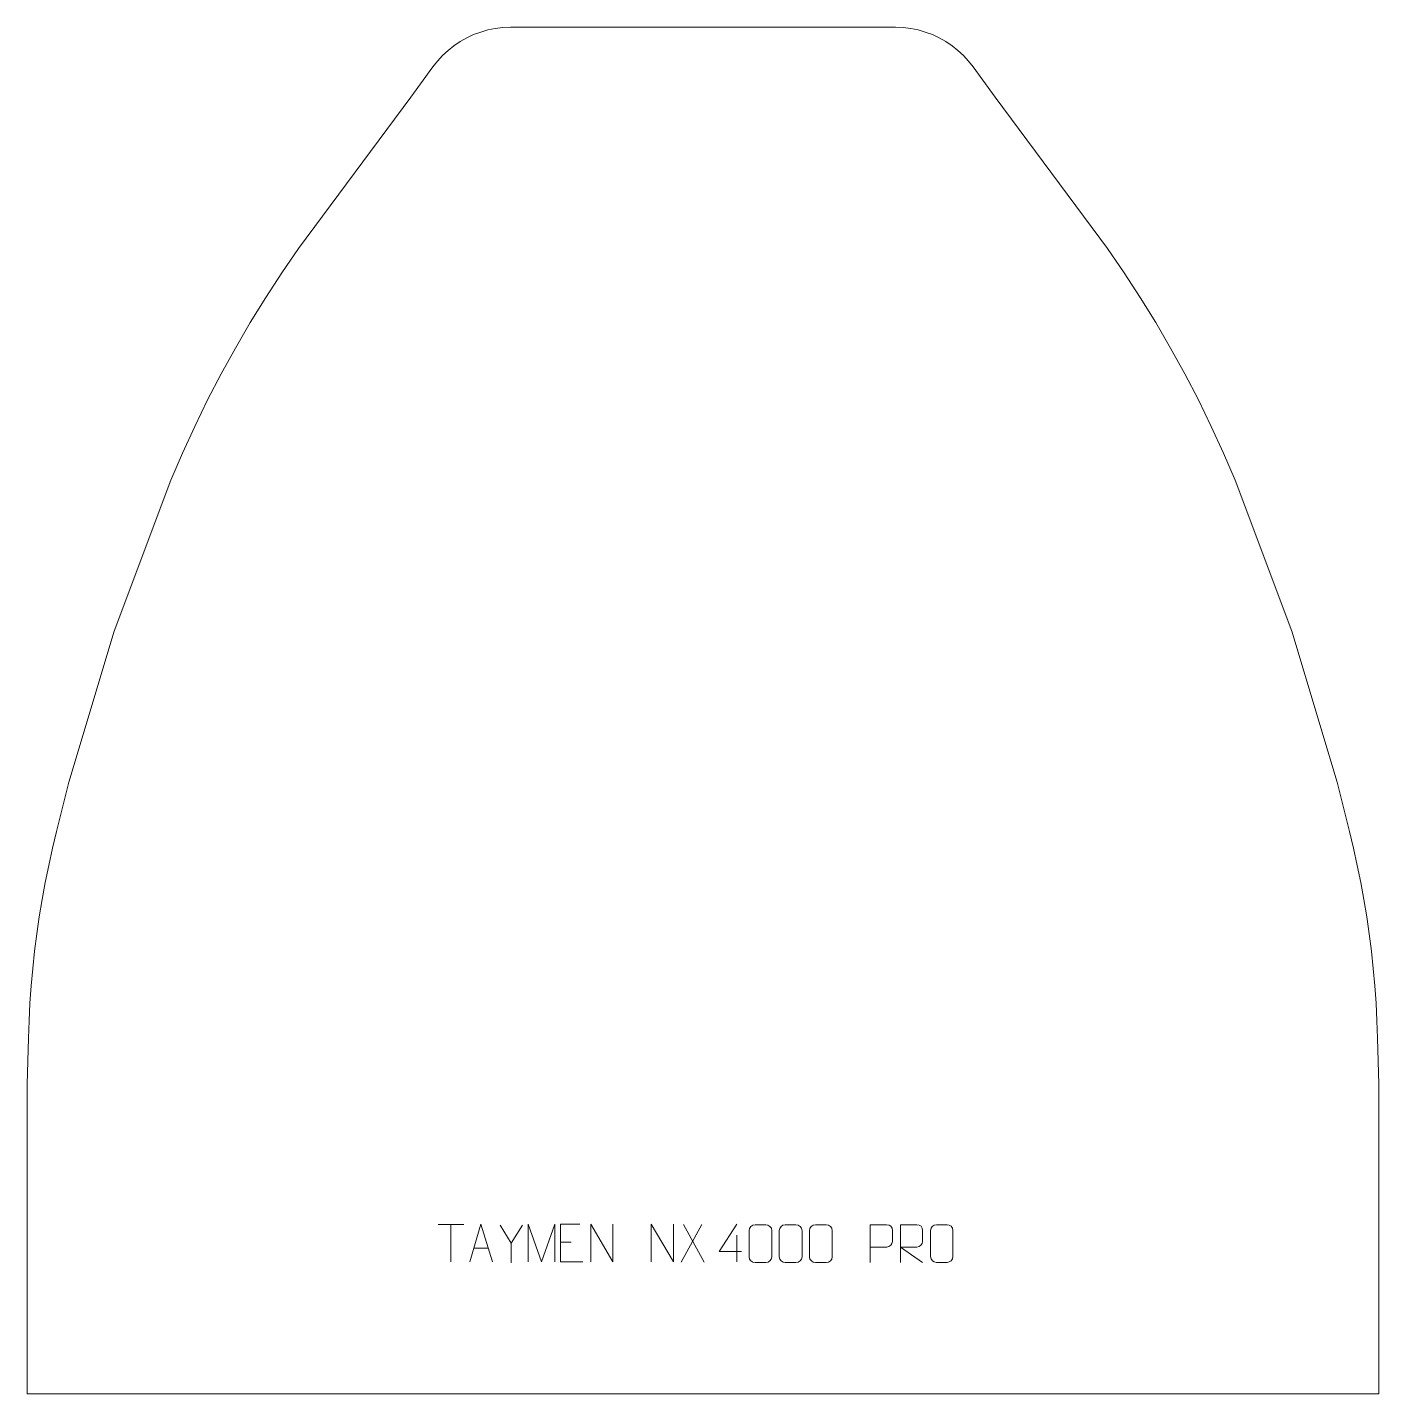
# Model space of a CAD drawing. Header units: millimetres. Extents: x -452 to 443, y 669 to 1574.
import ezdxf

# ---------------------------------------------------------------- set-up
doc = ezdxf.new("R2010")
doc.units = ezdxf.units.MM
doc.header["$MEASUREMENT"] = 0
doc.layers.add('layer 1', color=7, linetype='Continuous')

msp = doc.modelspace()

# ---------------------------------------------------------------- linework, layer by layer
at = {"layer": 'layer 1', "color": 242, "lineweight": 9}
msp.add_open_spline([(-132.0228, 1574.256), (-132.0228, 1574.256), (123.1695, 1574.256), (123.1695, 1574.256), (123.1695, 1574.256), (123.1695, 1574.256), (128.1588, 1574.0588), (128.1588, 1574.0588), (128.1588, 1574.0588), (128.1588, 1574.0588), (133.1157, 1573.4724), (133.1157, 1573.4724), (133.1157, 1573.4724), (133.1157, 1573.4724), (138.0121, 1572.4975), (138.0121, 1572.4975), (138.0121, 1572.4975), (138.0121, 1572.4975), (142.8179, 1571.1401), (142.8179, 1571.1401), (142.8179, 1571.1401), (142.8179, 1571.1401), (147.5, 1569.4102), (147.5, 1569.4102), (147.5, 1569.4102), (147.5, 1569.4102), (152.0334, 1567.3182), (152.0334, 1567.3182), (152.0334, 1567.3182), (152.0334, 1567.3182), (156.3888, 1564.8759), (156.3888, 1564.8759), (156.3888, 1564.8759), (156.3888, 1564.8759), (160.5383, 1562.1), (160.5383, 1562.1), (160.5383, 1562.1), (160.5383, 1562.1), (164.4563, 1559.0068), (164.4563, 1559.0068), (164.4563, 1559.0068), (164.4563, 1559.0068), (168.12, 1555.6146), (168.12, 1555.6146), (168.12, 1555.6146), (168.12, 1555.6146), (171.5064, 1551.9454), (171.5064, 1551.9454), (171.5064, 1551.9454), (171.5064, 1551.9454), (174.5927, 1548.0216), (174.5927, 1548.0216), (174.5927, 1548.0216), (174.5927, 1548.0216), (189.143, 1527.953), (189.143, 1527.953), (189.143, 1527.953), (189.143, 1527.953), (263.5044, 1427.6984), (263.5044, 1427.6984), (263.5044, 1427.6984), (263.5044, 1427.6984), (274.5436, 1411.6164), (274.5436, 1411.6164), (274.5436, 1411.6164), (274.5436, 1411.6164), (285.1863, 1395.2696), (285.1863, 1395.2696), (285.1863, 1395.2696), (285.1863, 1395.2696), (295.4257, 1378.6673), (295.4257, 1378.6673), (295.4257, 1378.6673), (295.4257, 1378.6673), (305.2562, 1361.8202), (305.2562, 1361.8202), (305.2562, 1361.8202), (305.2562, 1361.8202), (314.672, 1344.7369), (314.672, 1344.7369), (314.672, 1344.7369), (314.672, 1344.7369), (323.666, 1327.4277), (323.666, 1327.4277), (323.666, 1327.4277), (323.666, 1327.4277), (332.2352, 1309.9044), (332.2352, 1309.9044), (332.2352, 1309.9044), (332.2352, 1309.9044), (340.3725, 1292.1775), (340.3725, 1292.1775), (340.3725, 1292.1775), (340.3725, 1292.1775), (348.0731, 1274.2555), (348.0731, 1274.2555), (348.0731, 1274.2555), (348.0731, 1274.2555), (385.5724, 1174.2552), (385.5724, 1174.2552), (385.5724, 1174.2552), (385.5724, 1174.2552), (415.5725, 1074.2562), (415.5725, 1074.2562), (415.5725, 1074.2562), (415.5725, 1074.2562), (423.7166, 1041.6819), (423.7166, 1041.6819), (423.7166, 1041.6819), (423.7166, 1041.6819), (426.411, 1030.4654), (426.411, 1030.4654), (426.411, 1030.4654), (426.411, 1030.4654), (428.9004, 1019.1996), (428.9004, 1019.1996), (428.9004, 1019.1996), (428.9004, 1019.1996), (431.1837, 1007.8911), (431.1837, 1007.8911), (431.1837, 1007.8911), (431.1837, 1007.8911), (433.2584, 996.5428), (433.2584, 996.5428), (433.2584, 996.5428), (433.2584, 996.5428), (435.1247, 985.1578), (435.1247, 985.1578), (435.1247, 985.1578), (435.1247, 985.1578), (436.7812, 973.7406), (436.7812, 973.7406), (436.7812, 973.7406), (436.7812, 973.7406), (438.2292, 962.2958), (438.2292, 962.2958), (438.2292, 962.2958), (438.2292, 962.2958), (439.4674, 950.826), (439.4674, 950.826), (439.4674, 950.826), (439.4674, 950.826), (440.4939, 939.3344), (440.4939, 939.3344), (440.4939, 939.3344), (440.4939, 939.3344), (441.311, 927.827), (441.311, 927.827), (441.311, 927.827), (441.311, 927.827), (441.9157, 916.3065), (441.9157, 916.3065), (441.9157, 916.3065), (441.9157, 916.3065), (442.3099, 904.776), (442.3099, 904.776), (442.3099, 904.776), (442.3099, 904.776), (443.0727, 874.256), (443.0727, 874.256), (443.0727, 874.256), (443.0727, 874.256), (443.0727, 669.2561), (443.0727, 669.2561), (443.0727, 669.2561), (443.0727, 669.2561), (-451.9272, 669.2561), (-451.9272, 669.2561), (-451.9272, 669.2561), (-451.9272, 669.2561), (-451.9272, 874.256), (-451.9272, 874.256), (-451.9272, 874.256), (-451.9272, 874.256), (-451.1631, 904.776), (-451.1631, 904.776), (-451.1631, 904.776), (-451.1631, 904.776), (-450.7702, 916.3065), (-450.7702, 916.3065), (-450.7702, 916.3065), (-450.7702, 916.3065), (-450.1642, 927.827), (-450.1642, 927.827), (-450.1642, 927.827), (-450.1642, 927.827), (-449.3485, 939.3344), (-449.3485, 939.3344), (-449.3485, 939.3344), (-449.3485, 939.3344), (-448.3207, 950.826), (-448.3207, 950.826), (-448.3207, 950.826), (-448.3207, 950.826), (-447.0834, 962.2958), (-447.0834, 962.2958), (-447.0834, 962.2958), (-447.0834, 962.2958), (-445.6354, 973.7406), (-445.6354, 973.7406), (-445.6354, 973.7406), (-445.6354, 973.7406), (-443.9779, 985.1578), (-443.9779, 985.1578), (-443.9779, 985.1578), (-443.9779, 985.1578), (-442.1117, 996.5428), (-442.1117, 996.5428), (-442.1117, 996.5428), (-442.1117, 996.5428), (-440.0369, 1007.8911), (-440.0369, 1007.8911), (-440.0369, 1007.8911), (-440.0369, 1007.8911), (-437.7549, 1019.1996), (-437.7549, 1019.1996), (-437.7549, 1019.1996), (-437.7549, 1019.1996), (-435.2655, 1030.4654), (-435.2655, 1030.4654), (-435.2655, 1030.4654), (-435.2655, 1030.4654), (-432.5698, 1041.6819), (-432.5698, 1041.6819), (-432.5698, 1041.6819), (-432.5698, 1041.6819), (-424.427, 1074.2562), (-424.427, 1074.2562), (-424.427, 1074.2562), (-424.427, 1074.2562), (-394.4269, 1174.2552), (-394.4269, 1174.2552), (-394.4269, 1174.2552), (-394.4269, 1174.2552), (-356.9263, 1274.2555), (-356.9263, 1274.2555), (-356.9263, 1274.2555), (-356.9263, 1274.2555), (-349.2258, 1292.1775), (-349.2258, 1292.1775), (-349.2258, 1292.1775), (-349.2258, 1292.1775), (-341.0884, 1309.9044), (-341.0884, 1309.9044), (-341.0884, 1309.9044), (-341.0884, 1309.9044), (-332.5205, 1327.4277), (-332.5205, 1327.4277), (-332.5205, 1327.4277), (-332.5205, 1327.4277), (-323.5249, 1344.7369), (-323.5249, 1344.7369), (-323.5249, 1344.7369), (-323.5249, 1344.7369), (-314.1104, 1361.8202), (-314.1104, 1361.8202), (-314.1104, 1361.8202), (-314.1104, 1361.8202), (-304.2799, 1378.6673), (-304.2799, 1378.6673), (-304.2799, 1378.6673), (-304.2799, 1378.6673), (-294.0405, 1395.2696), (-294.0405, 1395.2696), (-294.0405, 1395.2696), (-294.0405, 1395.2696), (-283.3978, 1411.6164), (-283.3978, 1411.6164), (-283.3978, 1411.6164), (-283.3978, 1411.6164), (-272.3576, 1427.6984), (-272.3576, 1427.6984), (-272.3576, 1427.6984), (-272.3576, 1427.6984), (-197.9972, 1527.953), (-197.9972, 1527.953), (-197.9972, 1527.953), (-197.9972, 1527.953), (-183.4469, 1548.0216), (-183.4469, 1548.0216), (-183.4469, 1548.0216), (-183.4469, 1548.0216), (-180.3596, 1551.9454), (-180.3596, 1551.9454), (-180.3596, 1551.9454), (-180.3596, 1551.9454), (-176.9742, 1555.6146), (-176.9742, 1555.6146), (-176.9742, 1555.6146), (-176.9742, 1555.6146), (-173.3105, 1559.0068), (-173.3105, 1559.0068), (-173.3105, 1559.0068), (-173.3105, 1559.0068), (-169.3915, 1562.1), (-169.3915, 1562.1), (-169.3915, 1562.1), (-169.3915, 1562.1), (-165.242, 1564.8759), (-165.242, 1564.8759), (-165.242, 1564.8759), (-165.242, 1564.8759), (-160.8876, 1567.3182), (-160.8876, 1567.3182), (-160.8876, 1567.3182), (-160.8876, 1567.3182), (-156.3545, 1569.4102), (-156.3545, 1569.4102), (-156.3545, 1569.4102), (-156.3545, 1569.4102), (-151.6711, 1571.1401), (-151.6711, 1571.1401), (-151.6711, 1571.1401), (-151.6711, 1571.1401), (-146.8663, 1572.4975), (-146.8663, 1572.4975), (-146.8663, 1572.4975), (-146.8663, 1572.4975), (-141.9702, 1573.4724), (-141.9702, 1573.4724), (-141.9702, 1573.4724), (-141.9702, 1573.4724), (-137.0121, 1574.0588), (-137.0121, 1574.0588), (-137.0121, 1574.0588), (-137.0121, 1574.0588), (-132.0228, 1574.256), (-132.0228, 1574.256)], degree=3, knots=[0, 0, 0, 0, 0.01204819, 0.01204819, 0.01204819, 0.01204819, 0.02409639, 0.02409639, 0.02409639, 0.02409639, 0.03614458, 0.03614458, 0.03614458, 0.03614458, 0.04819277, 0.04819277, 0.04819277, 0.04819277, 0.06024096, 0.06024096, 0.06024096, 0.06024096, 0.07228916, 0.07228916, 0.07228916, 0.07228916, 0.08433735, 0.08433735, 0.08433735, 0.08433735, 0.09638554, 0.09638554, 0.09638554, 0.09638554, 0.10843373, 0.10843373, 0.10843373, 0.10843373, 0.12048193, 0.12048193, 0.12048193, 0.12048193, 0.13253012, 0.13253012, 0.13253012, 0.13253012, 0.14457831, 0.14457831, 0.14457831, 0.14457831, 0.15662651, 0.15662651, 0.15662651, 0.15662651, 0.1686747, 0.1686747, 0.1686747, 0.1686747, 0.18072289, 0.18072289, 0.18072289, 0.18072289, 0.19277108, 0.19277108, 0.19277108, 0.19277108, 0.20481928, 0.20481928, 0.20481928, 0.20481928, 0.21686747, 0.21686747, 0.21686747, 0.21686747, 0.22891566, 0.22891566, 0.22891566, 0.22891566, 0.24096386, 0.24096386, 0.24096386, 0.24096386, 0.25301205, 0.25301205, 0.25301205, 0.25301205, 0.26506024, 0.26506024, 0.26506024, 0.26506024, 0.27710843, 0.27710843, 0.27710843, 0.27710843, 0.28915663, 0.28915663, 0.28915663, 0.28915663, 0.30120482, 0.30120482, 0.30120482, 0.30120482, 0.31325301, 0.31325301, 0.31325301, 0.31325301, 0.3253012, 0.3253012, 0.3253012, 0.3253012, 0.3373494, 0.3373494, 0.3373494, 0.3373494, 0.34939759, 0.34939759, 0.34939759, 0.34939759, 0.36144578, 0.36144578, 0.36144578, 0.36144578, 0.37349398, 0.37349398, 0.37349398, 0.37349398, 0.38554217, 0.38554217, 0.38554217, 0.38554217, 0.39759036, 0.39759036, 0.39759036, 0.39759036, 0.40963855, 0.40963855, 0.40963855, 0.40963855, 0.42168675, 0.42168675, 0.42168675, 0.42168675, 0.43373494, 0.43373494, 0.43373494, 0.43373494, 0.44578313, 0.44578313, 0.44578313, 0.44578313, 0.45783133, 0.45783133, 0.45783133, 0.45783133, 0.46987952, 0.46987952, 0.46987952, 0.46987952, 0.48192771, 0.48192771, 0.48192771, 0.48192771, 0.4939759, 0.4939759, 0.4939759, 0.4939759, 0.5060241, 0.5060241, 0.5060241, 0.5060241, 0.51807229, 0.51807229, 0.51807229, 0.51807229, 0.53012048, 0.53012048, 0.53012048, 0.53012048, 0.54216867, 0.54216867, 0.54216867, 0.54216867, 0.55421687, 0.55421687, 0.55421687, 0.55421687, 0.56626506, 0.56626506, 0.56626506, 0.56626506, 0.57831325, 0.57831325, 0.57831325, 0.57831325, 0.59036145, 0.59036145, 0.59036145, 0.59036145, 0.60240964, 0.60240964, 0.60240964, 0.60240964, 0.61445783, 0.61445783, 0.61445783, 0.61445783, 0.62650602, 0.62650602, 0.62650602, 0.62650602, 0.63855422, 0.63855422, 0.63855422, 0.63855422, 0.65060241, 0.65060241, 0.65060241, 0.65060241, 0.6626506, 0.6626506, 0.6626506, 0.6626506, 0.6746988, 0.6746988, 0.6746988, 0.6746988, 0.68674699, 0.68674699, 0.68674699, 0.68674699, 0.69879518, 0.69879518, 0.69879518, 0.69879518, 0.71084337, 0.71084337, 0.71084337, 0.71084337, 0.72289157, 0.72289157, 0.72289157, 0.72289157, 0.73493976, 0.73493976, 0.73493976, 0.73493976, 0.74698795, 0.74698795, 0.74698795, 0.74698795, 0.75903614, 0.75903614, 0.75903614, 0.75903614, 0.77108434, 0.77108434, 0.77108434, 0.77108434, 0.78313253, 0.78313253, 0.78313253, 0.78313253, 0.79518072, 0.79518072, 0.79518072, 0.79518072, 0.80722892, 0.80722892, 0.80722892, 0.80722892, 0.81927711, 0.81927711, 0.81927711, 0.81927711, 0.8313253, 0.8313253, 0.8313253, 0.8313253, 0.84337349, 0.84337349, 0.84337349, 0.84337349, 0.85542169, 0.85542169, 0.85542169, 0.85542169, 0.86746988, 0.86746988, 0.86746988, 0.86746988, 0.87951807, 0.87951807, 0.87951807, 0.87951807, 0.89156627, 0.89156627, 0.89156627, 0.89156627, 0.90361446, 0.90361446, 0.90361446, 0.90361446, 0.91566265, 0.91566265, 0.91566265, 0.91566265, 0.92771084, 0.92771084, 0.92771084, 0.92771084, 0.93975904, 0.93975904, 0.93975904, 0.93975904, 0.95180723, 0.95180723, 0.95180723, 0.95180723, 0.96385542, 0.96385542, 0.96385542, 0.96385542, 0.97590361, 0.97590361, 0.97590361, 0.97590361, 1, 1, 1, 1], dxfattribs=at)
at = {"layer": 'layer 1', "color": 250, "lineweight": 9}
for points in [[(-179.8933, 781.4175), (-179.8933, 781.4175), (-162.9061, 781.4175), (-162.9061, 781.4175)], [(-171.3995, 756.4875), (-171.3995, 756.4875), (-171.3995, 781.441), (-171.3995, 781.441)], [(-131.3997, 768.9642), (-131.3997, 768.9642), (-138.7206, 780.8629), (-138.7206, 780.8629)], [(-5.1613, 781.2786), (-5.1613, 781.2786), (-18.9019, 756.3828), (-18.9019, 756.3828)], [(-17.4473, 781.2786), (-17.4473, 781.2786), (-3.7067, 756.3251), (-3.7067, 756.3251)], [(-98.8326, 769.5613), (-98.8326, 769.5613), (-91.6645, 769.5613), (-91.6645, 769.5613)], [(18.067, 774.1419), (18.067, 774.1419), (18.067, 756.4772), (18.067, 756.4772)], [(-156.1476, 765.7369), (-156.1476, 765.7369), (-146.6519, 765.7369), (-146.6519, 765.7369)]]:
    msp.add_open_spline(points, degree=3, dxfattribs=at)
for points, knots in [([(-158.8702, 756.4875), (-158.8702, 756.4875), (-151.4992, 781.441), (-151.4992, 781.441), (-151.4992, 781.441), (-151.4992, 781.441), (-143.9293, 756.4875), (-143.9293, 756.4875)], [0, 0, 0, 0, 0.33333333, 0.33333333, 0.33333333, 0.33333333, 1, 1, 1, 1]), ([(-124.0773, 780.8629), (-124.0773, 780.8629), (-131.3997, 768.9642), (-131.3997, 768.9642), (-131.3997, 768.9642), (-131.3997, 768.9642), (-131.399, 755.9093), (-131.399, 755.9093)], [0, 0, 0, 0, 0.33333333, 0.33333333, 0.33333333, 0.33333333, 1, 1, 1, 1]), ([(-120.2422, 756.4853), (-120.2422, 756.4853), (-120.2422, 781.4432), (-120.2422, 781.4432), (-120.2422, 781.4432), (-120.2422, 781.4432), (-111.3171, 756.4853), (-111.3171, 756.4853), (-111.3171, 756.4853), (-111.3171, 756.4853), (-102.5572, 781.4427), (-102.5572, 781.4427), (-102.5572, 781.4427), (-102.5572, 781.4427), (-102.5572, 756.4853), (-102.5572, 756.4853)], [0, 0, 0, 0, 0.2, 0.2, 0.2, 0.2, 0.4, 0.4, 0.4, 0.4, 0.6, 0.6, 0.6, 0.6, 1, 1, 1, 1]), ([(-85.9587, 781.441), (-85.9587, 781.441), (-98.8326, 781.441), (-98.8326, 781.441), (-98.8326, 781.441), (-98.8326, 781.441), (-98.8326, 756.4874), (-98.8326, 756.4874), (-98.8326, 756.4874), (-98.8326, 756.4874), (-83.9668, 756.4874), (-83.9668, 756.4874)], [0, 0, 0, 0, 0.25, 0.25, 0.25, 0.25, 0.5, 0.5, 0.5, 0.5, 1, 1, 1, 1]), ([(-78.7271, 756.4875), (-78.7271, 756.4875), (-78.7271, 781.441), (-78.7271, 781.441), (-78.7271, 781.441), (-78.7271, 781.441), (-64.0723, 756.4875), (-64.0723, 756.4875), (-64.0723, 756.4875), (-64.0723, 756.4875), (-64.0723, 781.441), (-64.0723, 781.441)], [0, 0, 0, 0, 0.25, 0.25, 0.25, 0.25, 0.5, 0.5, 0.5, 0.5, 1, 1, 1, 1]), ([(-38.7271, 756.4875), (-38.7271, 756.4875), (-38.7271, 781.441), (-38.7271, 781.441), (-38.7271, 781.441), (-38.7271, 781.441), (-24.0723, 756.4875), (-24.0723, 756.4875), (-24.0723, 756.4875), (-24.0723, 756.4875), (-24.0723, 781.441), (-24.0723, 781.441)], [0, 0, 0, 0, 0.25, 0.25, 0.25, 0.25, 0.5, 0.5, 0.5, 0.5, 1, 1, 1, 1]), ([(21.0111, 763.3808), (21.0111, 763.3808), (6.1894, 763.3808), (6.1894, 763.3808), (6.1894, 763.3808), (6.1894, 763.3808), (18.067, 781.4513), (18.067, 781.4513)], [0, 0, 0, 0, 0.33333333, 0.33333333, 0.33333333, 0.33333333, 1, 1, 1, 1]), ([(30.061, 781.0933), (32.4271, 781.0933), (34.7936, 781.0933), (37.1601, 781.0933), (37.1601, 781.0933), (39.1406, 781.1289), (41.1666, 779.6346), (41.1937, 777.1925), (41.1937, 777.1925), (41.1933, 771.4351), (41.1933, 765.6773), (41.1937, 759.9191), (41.1937, 759.9191), (41.0516, 757.5915), (39.3452, 756.1092), (37.1601, 756.0984), (37.1601, 756.0984), (34.7877, 756.0988), (32.4153, 756.0988), (30.0433, 756.0984), (30.0433, 756.0984), (28.0848, 755.9928), (26.0784, 757.8807), (26.0898, 759.9017), (26.0898, 759.9017), (26.0902, 765.6823), (26.0902, 771.4626), (26.0898, 777.2424), (26.0898, 777.2424), (26.0941, 779.3844), (27.8712, 781.1069), (30.061, 781.0933)], [0, 0, 0, 0, 0.11111111, 0.11111111, 0.11111111, 0.11111111, 0.22222222, 0.22222222, 0.22222222, 0.22222222, 0.33333333, 0.33333333, 0.33333333, 0.33333333, 0.44444444, 0.44444444, 0.44444444, 0.44444444, 0.55555556, 0.55555556, 0.55555556, 0.55555556, 0.66666667, 0.66666667, 0.66666667, 0.66666667, 0.77777778, 0.77777778, 0.77777778, 0.77777778, 1, 1, 1, 1]), ([(50.061, 781.0933), (52.4271, 781.0933), (54.7936, 781.0933), (57.1601, 781.0933), (57.1601, 781.0933), (59.1406, 781.1289), (61.1666, 779.6346), (61.1937, 777.1925), (61.1937, 777.1925), (61.1933, 771.4351), (61.1933, 765.6773), (61.1937, 759.9191), (61.1937, 759.9191), (61.0516, 757.5915), (59.3452, 756.1092), (57.1601, 756.0984), (57.1601, 756.0984), (54.7877, 756.0988), (52.4153, 756.0988), (50.0433, 756.0984), (50.0433, 756.0984), (48.0848, 755.9928), (46.0784, 757.8807), (46.0898, 759.9017), (46.0898, 759.9017), (46.0902, 765.6823), (46.0902, 771.4626), (46.0898, 777.2424), (46.0898, 777.2424), (46.0941, 779.3844), (47.8712, 781.1069), (50.061, 781.0933)], [0, 0, 0, 0, 0.11111111, 0.11111111, 0.11111111, 0.11111111, 0.22222222, 0.22222222, 0.22222222, 0.22222222, 0.33333333, 0.33333333, 0.33333333, 0.33333333, 0.44444444, 0.44444444, 0.44444444, 0.44444444, 0.55555556, 0.55555556, 0.55555556, 0.55555556, 0.66666667, 0.66666667, 0.66666667, 0.66666667, 0.77777778, 0.77777778, 0.77777778, 0.77777778, 1, 1, 1, 1]), ([(70.061, 781.0933), (72.4271, 781.0933), (74.7936, 781.0933), (77.1601, 781.0933), (77.1601, 781.0933), (79.1406, 781.1289), (81.1666, 779.6346), (81.1937, 777.1925), (81.1937, 777.1925), (81.1933, 771.4351), (81.1933, 765.6773), (81.1937, 759.9191), (81.1937, 759.9191), (81.0516, 757.5915), (79.3452, 756.1092), (77.1601, 756.0984), (77.1601, 756.0984), (74.7877, 756.0988), (72.4153, 756.0988), (70.0433, 756.0984), (70.0433, 756.0984), (68.0848, 755.9928), (66.0784, 757.8807), (66.0898, 759.9017), (66.0898, 759.9017), (66.0902, 765.6823), (66.0902, 771.4626), (66.0898, 777.2424), (66.0898, 777.2424), (66.0941, 779.3844), (67.8712, 781.1069), (70.061, 781.0933)], [0, 0, 0, 0, 0.11111111, 0.11111111, 0.11111111, 0.11111111, 0.22222222, 0.22222222, 0.22222222, 0.22222222, 0.33333333, 0.33333333, 0.33333333, 0.33333333, 0.44444444, 0.44444444, 0.44444444, 0.44444444, 0.55555556, 0.55555556, 0.55555556, 0.55555556, 0.66666667, 0.66666667, 0.66666667, 0.66666667, 0.77777778, 0.77777778, 0.77777778, 0.77777778, 1, 1, 1, 1]), ([(106.3927, 756.2216), (106.3927, 756.2216), (106.3927, 781.1752), (106.3927, 781.1752), (106.3927, 781.1752), (109.9877, 781.1752), (113.583, 781.1752), (117.1784, 781.1752), (117.1784, 781.1752), (119.5036, 781.1373), (121.061, 779.6472), (121.0568, 777.2811), (121.0568, 777.2811), (121.0564, 775.2454), (121.0564, 772.1861), (121.0568, 770.1501), (121.0568, 770.1501), (121.0503, 768.2747), (119.2381, 766.3328), (117.2285, 766.3137), (117.2285, 766.3137), (117.2285, 766.3137), (106.3927, 766.3137), (106.3927, 766.3137)], [0, 0, 0, 0, 0.14285714, 0.14285714, 0.14285714, 0.14285714, 0.28571429, 0.28571429, 0.28571429, 0.28571429, 0.42857143, 0.42857143, 0.42857143, 0.42857143, 0.57142857, 0.57142857, 0.57142857, 0.57142857, 0.71428571, 0.71428571, 0.71428571, 0.71428571, 1, 1, 1, 1]), ([(126.3928, 756.2217), (126.3928, 756.2217), (126.3928, 781.1752), (126.3928, 781.1752), (126.3928, 781.1752), (129.9876, 781.1752), (133.5831, 781.1752), (137.1783, 781.1752), (137.1783, 781.1752), (139.5036, 781.1375), (141.0609, 779.6475), (141.0568, 777.2811), (141.0568, 777.2811), (141.0564, 775.2456), (141.0564, 772.1862), (141.0568, 770.1502), (141.0568, 770.1502), (141.0503, 768.2747), (139.238, 766.3329), (137.2285, 766.3138), (137.2285, 766.3138), (137.2285, 766.3138), (126.3928, 766.3138), (126.3928, 766.3138), (126.3928, 766.3138), (126.3928, 766.3138), (141.0475, 756.2217), (141.0475, 756.2217)], [0, 0, 0, 0, 0.125, 0.125, 0.125, 0.125, 0.25, 0.25, 0.25, 0.25, 0.375, 0.375, 0.375, 0.375, 0.5, 0.5, 0.5, 0.5, 0.625, 0.625, 0.625, 0.625, 0.75, 0.75, 0.75, 0.75, 1, 1, 1, 1]), ([(150.2052, 781.1749), (152.5309, 781.1749), (154.857, 781.1749), (157.1831, 781.1749), (157.1831, 781.1749), (159.1297, 781.2105), (161.1211, 779.7189), (161.1478, 777.2813), (161.1478, 777.2813), (161.1474, 771.5344), (161.1474, 765.7871), (161.1478, 760.0394), (161.1478, 760.0394), (161.008, 757.716), (159.3308, 756.2364), (157.1831, 756.2256), (157.1831, 756.2256), (154.8512, 756.226), (152.5193, 756.226), (150.1878, 756.2256), (150.1878, 756.2256), (148.2628, 756.1202), (146.2907, 758.0047), (146.3019, 760.022), (146.3019, 760.022), (146.3022, 765.7921), (146.3022, 771.5618), (146.3019, 777.3311), (146.3019, 777.3311), (146.3061, 779.4692), (148.0528, 781.1884), (150.2052, 781.1749)], [0, 0, 0, 0, 0.11111111, 0.11111111, 0.11111111, 0.11111111, 0.22222222, 0.22222222, 0.22222222, 0.22222222, 0.33333333, 0.33333333, 0.33333333, 0.33333333, 0.44444444, 0.44444444, 0.44444444, 0.44444444, 0.55555556, 0.55555556, 0.55555556, 0.55555556, 0.66666667, 0.66666667, 0.66666667, 0.66666667, 0.77777778, 0.77777778, 0.77777778, 0.77777778, 1, 1, 1, 1])]:
    msp.add_open_spline(points, degree=3, knots=knots, dxfattribs=at)

doc.saveas('drawing.dxf')
